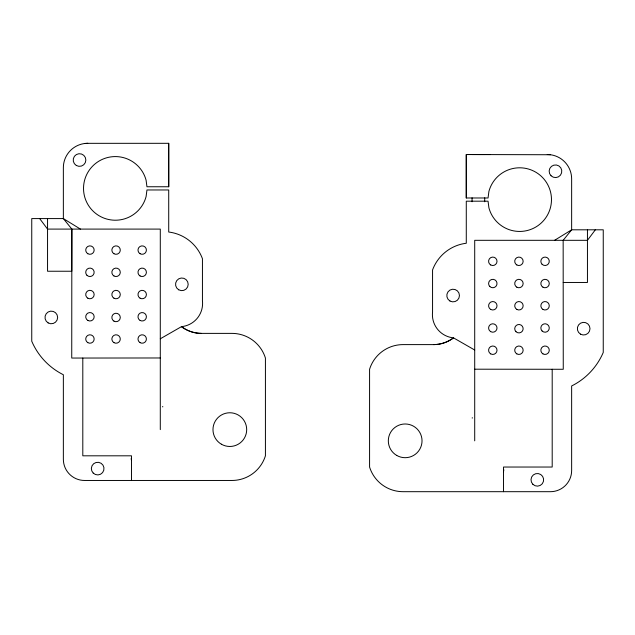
<?xml version="1.0" encoding="UTF-8"?>
<svg xmlns="http://www.w3.org/2000/svg" width="635" height="635" viewBox="0 0 635 635"><rect width="100%" height="100%" fill="white"/><g stroke="black" fill="none" stroke-linecap="round" stroke-linejoin="round"><path stroke-width="0.95" d="M84.55 143.518L87.733 143.312A24.376 24.376 0 0 0 63.357 167.688L63.357 218.583L71.842 229.092L71.795 271.24L47.554 271.24L47.554 218.583M71.842 229.092L71.739 358.053L160.29 357.973M466.281 197.977L466.281 154.535L550.45 154.742M472.059 201.747L472.059 197.818M484.703 201.755L484.703 197.826M472.234 418.147L472.289 417.647M503.515 471.678L503.857 469.821M595.344 229.806L587.446 240.316L474.71 240.316L474.71 440.841M554.577 240.316L571.643 229.806L603.25 229.806L603.25 352.449A66.651 66.651 0 0 1 571.643 385.961L571.643 470.495A21.193 21.193 0 0 1 550.45 491.688L403.066 491.688A35.068 35.068 0 0 1 369.578 467.035L369.578 369.26A35.068 35.068 0 0 1 403.066 344.607L433.634 344.607C440.769 344.559 447.818 342.162 453.509 337.86L474.71 350.02M160.29 338.796L181.491 326.636A23.312 23.312 0 0 0 202.438 300.736L202.438 258.707A41.307 41.307 0 0 0 168.719 232.029L168.719 189.968L146.955 189.968L146.082 196.636A31.821 31.821 0 0 1 97.091 214.463A31.821 31.821 0 0 1 97.091 162.338A31.821 31.821 0 0 1 146.082 180.165L146.947 186.754L168.727 186.754L168.719 143.312L87.733 143.335M563.205 282.464L587.446 282.464L587.446 229.806M201.366 333.383A32.647 32.647 0 0 1 181.491 326.636C187.182 330.946 194.231 333.335 201.366 333.383L231.934 333.383A35.068 35.068 0 0 1 265.422 358.045L265.422 455.811A35.068 35.068 0 0 1 231.934 480.465L84.55 480.465A21.193 21.193 0 0 1 63.357 459.272L63.357 374.737A66.651 66.651 0 0 1 31.75 341.225L31.75 218.583L63.357 218.583L80.423 229.092M474.71 369.197L563.261 369.276L563.158 240.316L571.643 229.806L571.643 178.911A24.376 24.376 0 0 0 547.267 154.535L547.267 154.551M490.299 154.551L466.281 154.535L466.273 197.977L488.053 197.977L488.918 191.381A31.821 31.821 0 0 1 537.908 173.553A31.821 31.821 0 0 1 537.908 225.687A31.821 31.821 0 0 1 488.918 207.859L488.045 201.184L466.281 201.184L466.281 243.253A41.307 41.307 0 0 0 432.562 269.931L432.562 311.96A23.312 23.312 0 0 0 453.509 337.86A32.647 32.647 0 0 1 433.634 344.607M472.091 154.543L484.735 154.551M39.656 218.583L47.554 229.092L160.29 229.092L160.29 429.617M131.143 458.597L131.485 460.454M162.711 406.424L162.766 406.924M552.196 369.276L552.196 467.035L503.515 467.035L503.515 491.688M168.719 143.312L168.719 186.754M131.485 480.465L131.485 455.811L82.804 455.811L82.804 358.053M93.21 473.075A6.318 6.318 0 0 0 103.783 470.241A6.318 6.318 0 0 0 96.044 462.494A6.318 6.318 0 0 0 93.21 473.075M113.959 342.654A4.215 4.215 0 0 0 120.285 339.003A4.215 4.215 0 0 0 113.959 335.359A4.215 4.215 0 0 0 113.959 342.654M87.828 342.654A4.215 4.215 0 0 0 94.155 339.003A4.215 4.215 0 0 0 87.828 335.359A4.215 4.215 0 0 0 87.828 342.654M178.713 289.798A6.318 6.318 0 0 0 188.19 284.321A6.318 6.318 0 0 0 178.713 278.844A6.318 6.318 0 0 0 178.713 289.798M87.828 320.429A4.215 4.215 0 0 0 94.155 316.778A4.215 4.215 0 0 0 87.828 313.126A4.215 4.215 0 0 0 87.828 320.429M87.828 298.196A4.215 4.215 0 0 0 94.155 294.545A4.215 4.215 0 0 0 87.828 290.894A4.215 4.215 0 0 0 87.828 298.196M86.955 275.296A4.215 4.215 0 0 0 94.012 273.407A4.215 4.215 0 0 0 88.844 268.24A4.215 4.215 0 0 0 86.955 275.296M87.828 253.73A4.215 4.215 0 0 0 94.155 250.079A4.215 4.215 0 0 0 87.828 246.436A4.215 4.215 0 0 0 87.828 253.73M113.959 321.127A4.215 4.215 0 0 0 120.285 317.476A4.215 4.215 0 0 0 113.959 313.825A4.215 4.215 0 0 0 113.959 321.127M113.959 298.196A4.215 4.215 0 0 0 120.285 294.545A4.215 4.215 0 0 0 113.959 290.894A4.215 4.215 0 0 0 113.959 298.196M113.959 275.963A4.215 4.215 0 0 0 120.285 272.312A4.215 4.215 0 0 0 113.959 268.661A4.215 4.215 0 0 0 113.959 275.963M113.959 253.73A4.215 4.215 0 0 0 120.285 250.079A4.215 4.215 0 0 0 113.959 246.436A4.215 4.215 0 0 0 113.959 253.73M140.089 342.654A4.215 4.215 0 0 0 146.407 339.003A4.215 4.215 0 0 0 140.089 335.359A4.215 4.215 0 0 0 140.089 342.654M140.089 320.429A4.215 4.215 0 0 0 146.407 316.778A4.215 4.215 0 0 0 140.089 313.126A4.215 4.215 0 0 0 140.089 320.429M140.089 298.196A4.215 4.215 0 0 0 146.407 294.545A4.215 4.215 0 0 0 140.089 290.894A4.215 4.215 0 0 0 140.089 298.196M140.089 275.963A4.215 4.215 0 0 0 146.407 272.312A4.215 4.215 0 0 0 140.089 268.661A4.215 4.215 0 0 0 140.089 275.963M140.089 253.73A4.215 4.215 0 0 0 146.407 250.079A4.215 4.215 0 0 0 140.089 246.436A4.215 4.215 0 0 0 140.089 253.73M76.327 165.481A6.318 6.318 0 0 0 85.852 160.076A6.318 6.318 0 0 0 76.406 154.535A6.318 6.318 0 0 0 76.327 165.481M221.401 444.214A16.859 16.859 0 0 0 246.69 429.617A16.859 16.859 0 0 0 221.401 415.02A16.859 16.859 0 0 0 221.401 444.214M48.157 322.921A6.318 6.318 0 0 0 57.642 317.444A6.318 6.318 0 0 0 48.157 311.976A6.318 6.318 0 0 0 48.157 322.921M516.827 309.412A4.215 4.215 0 0 0 523.145 305.768A4.215 4.215 0 0 0 516.827 302.117A4.215 4.215 0 0 0 516.827 309.412M551.037 175.76A6.318 6.318 0 0 0 561.594 172.847A6.318 6.318 0 0 0 553.791 165.163A6.318 6.318 0 0 0 551.037 175.76M489.823 286.512A4.215 4.215 0 0 0 496.872 284.623A4.215 4.215 0 0 0 491.712 279.463A4.215 4.215 0 0 0 489.823 286.512M532.852 484.291A6.318 6.318 0 0 0 543.425 481.457A6.318 6.318 0 0 0 535.686 473.718A6.318 6.318 0 0 0 532.852 484.291M542.957 353.878A4.215 4.215 0 0 0 549.275 350.226A4.215 4.215 0 0 0 542.957 346.575A4.215 4.215 0 0 0 542.957 353.878M542.957 309.412A4.215 4.215 0 0 0 549.275 305.768A4.215 4.215 0 0 0 542.957 302.117A4.215 4.215 0 0 0 542.957 309.412M516.827 353.878A4.215 4.215 0 0 0 523.145 350.226A4.215 4.215 0 0 0 516.827 346.575A4.215 4.215 0 0 0 516.827 353.878M580.517 334.145A6.318 6.318 0 0 0 590.002 328.668A6.318 6.318 0 0 0 580.517 323.191A6.318 6.318 0 0 0 580.517 334.145M449.969 301.014A6.318 6.318 0 0 0 459.454 295.545A6.318 6.318 0 0 0 449.969 290.068A6.318 6.318 0 0 0 449.969 301.014M542.084 264.279A4.215 4.215 0 0 0 549.132 262.39A4.215 4.215 0 0 0 543.973 257.231A4.215 4.215 0 0 0 542.084 264.279M490.696 264.954A4.215 4.215 0 0 0 497.014 261.302A4.215 4.215 0 0 0 490.696 257.651A4.215 4.215 0 0 0 490.696 264.954M542.084 330.978A4.215 4.215 0 0 0 549.132 329.089A4.215 4.215 0 0 0 543.973 323.921A4.215 4.215 0 0 0 542.084 330.978M515.953 331.676A4.215 4.215 0 0 0 523.002 329.787A4.215 4.215 0 0 0 517.842 324.628A4.215 4.215 0 0 0 515.953 331.676M542.957 287.187A4.215 4.215 0 0 0 549.275 283.535A4.215 4.215 0 0 0 542.957 279.884A4.215 4.215 0 0 0 542.957 287.187M490.696 353.878A4.215 4.215 0 0 0 497.014 350.226A4.215 4.215 0 0 0 490.696 346.575A4.215 4.215 0 0 0 490.696 353.878M516.827 264.954A4.215 4.215 0 0 0 523.145 261.302A4.215 4.215 0 0 0 516.827 257.651A4.215 4.215 0 0 0 516.827 264.954M490.696 309.412A4.215 4.215 0 0 0 497.014 305.768A4.215 4.215 0 0 0 490.696 302.117A4.215 4.215 0 0 0 490.696 309.412M516.827 287.187A4.215 4.215 0 0 0 523.145 283.535A4.215 4.215 0 0 0 516.827 279.884A4.215 4.215 0 0 0 516.827 287.187M396.74 455.438A16.859 16.859 0 0 0 422.029 440.841A16.859 16.859 0 0 0 396.74 426.244A16.859 16.859 0 0 0 396.74 455.438M490.696 331.645A4.215 4.215 0 0 0 497.014 327.993A4.215 4.215 0 0 0 490.696 324.35A4.215 4.215 0 0 0 490.696 331.645"/></g></svg>
